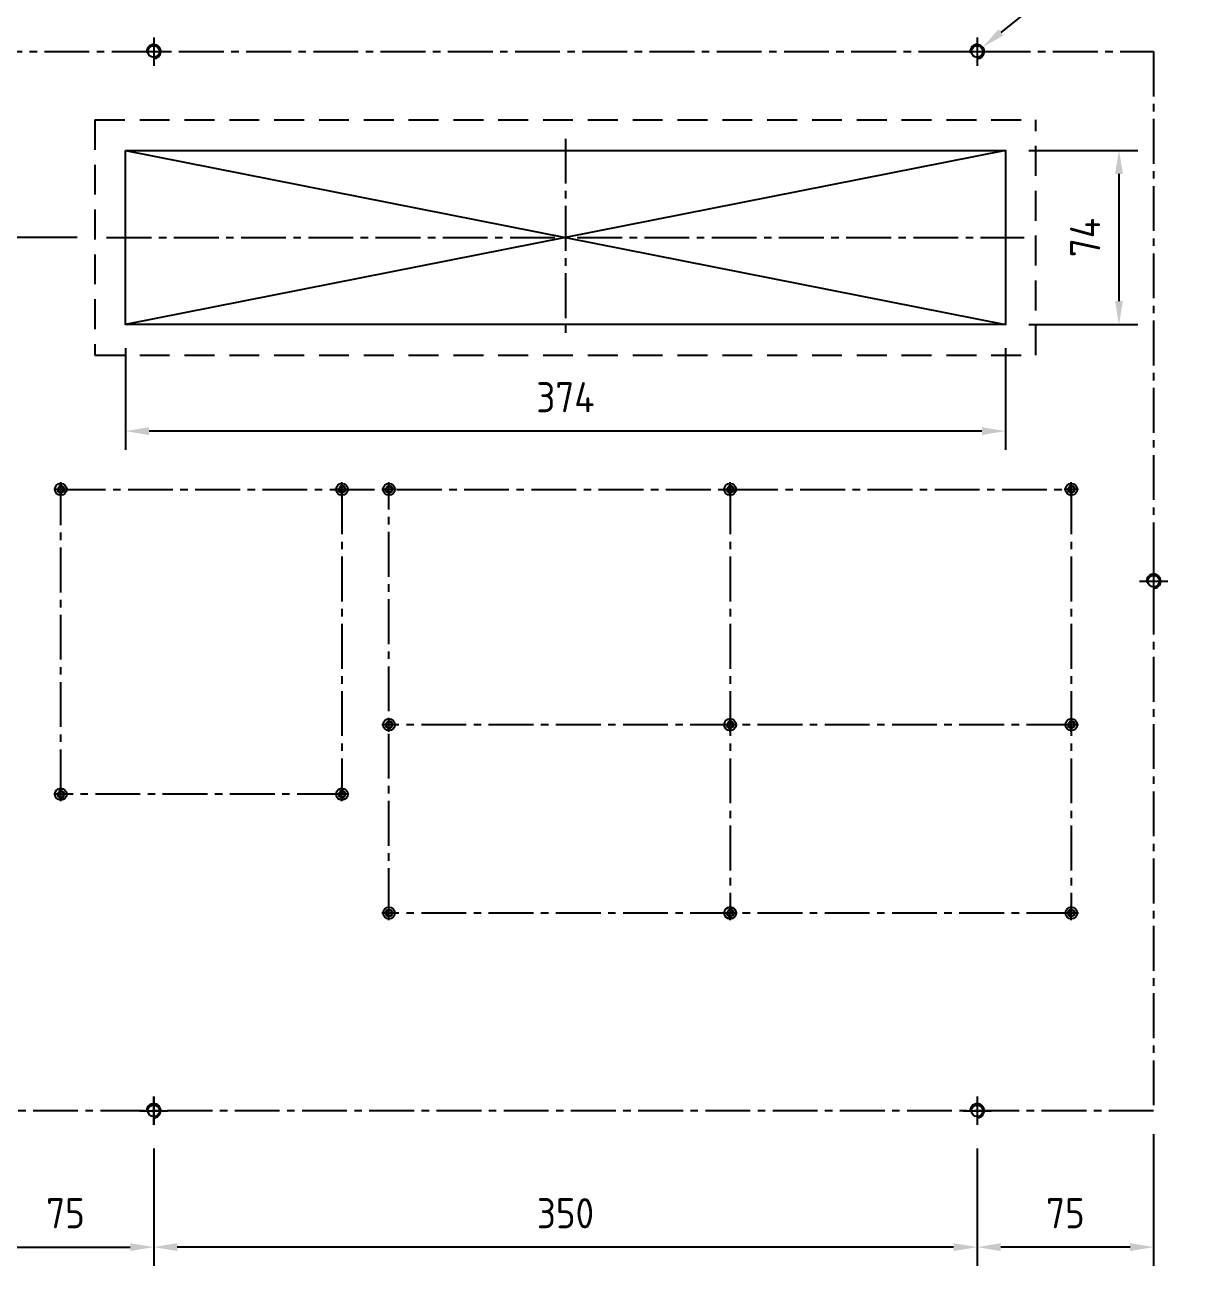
# Model space of a CAD drawing. Header units: millimetres. Extents: x 24815 to 36799, y -9299 to 5469.
# Drawn here: x 27701 to 28194, y 2250 to 2784 of the extents above; entities that cross this region are included whole.
import ezdxf

# ---------------------------------------------------------------- set-up
doc = ezdxf.new("R2010")
doc.units = ezdxf.units.MM
for name, pattern in [('CENTER', [50.8, 31.75, -6.35, 6.35, -6.35]), ('CENTER2', [28.575, 19.05, -3.175, 3.175, -3.175]), ('HIDDEN', [9.525, 6.35, -3.175]), ('HIDDENX2', [19.05, 12.7, -6.35])]:
    doc.linetypes.add(name, pattern=pattern)
doc.layers.add('CENTER', color=1, linetype='CENTER')
doc.styles.get("Standard").update_dxf_attribs({"font": 'ISOCP.SHX', "bigfont": 'WHGTXT.SHX'})
doc.dimstyles.new('PS-4', dxfattribs={"dimscale": 4, "dimtxt": 3.2, "dimasz": 2.5, "dimexe": 2, "dimexo": 2.5, "dimgap": 2, "dimtad": 1, "dimtoh": 1, "dimrnd": 0.05, "dimzin": 12, "dimdsep": 46, "dimtxsty": 'Standard', "dimcen": 0, "dimclrt": 2, "dimazin": 3, "dimtfac": 1, "dimtofl": 0, "dimtmove": 0, "dimatfit": 3, "dimfxl": 0, "dimtolj": 1, "dimtzin": 0, "dimarcsym": 0})
doc.dimstyles.new('PS-5', dxfattribs={"dimscale": 5, "dimtxt": 3.2, "dimasz": 2.5, "dimexe": 2, "dimexo": 2.5, "dimgap": 2, "dimtad": 1, "dimtoh": 1, "dimrnd": 0.05, "dimzin": 12, "dimdsep": 46, "dimtxsty": 'Standard', "dimcen": 0, "dimclrt": 2, "dimazin": 3, "dimtfac": 1, "dimtofl": 0, "dimtmove": 0, "dimatfit": 3, "dimfxl": 0, "dimtolj": 1, "dimtzin": 0, "dimarcsym": 0})

# ---------------------------------------------------------------- blocks, each defined once
blk = doc.blocks.new('*D405')
at = {"color": 0, "lineweight": -2}
for p, q in [((27744.1, 2646.31), (27744.1, 2603.06)), ((28118.1, 2646.31), (28118.1, 2603.06)), ((28108.1, 2611.06), (27754.1, 2611.06))]:
    blk.add_line(p, q, dxfattribs=at)
at = {"color": 0}
for points in [[(27754.1, 2612.73), (27754.1, 2609.39), (27744.1, 2611.06)], [(28108.1, 2612.73), (28108.1, 2609.39), (28118.1, 2611.06)]]:
    blk.add_solid(points, dxfattribs=at)
at = {"layer": 'Defpoints', "color": 0}
for p in [(27744.1, 2656.31), (28118.1, 2656.31), (27744.1, 2611.06)]:
    blk.add_point(p, dxfattribs=at)
at = {"color": 2, "insert": (27931.1, 2625.46), "char_height": 12.8, "attachment_point": 5}
blk.add_mtext('\\A1;374', dxfattribs=at)
blk = doc.blocks.new('*D406')
at = {"color": 0, "lineweight": -2}
for p, q in [((28128.1, 2730.31), (28174.38, 2730.31)), ((28166.38, 2666.31), (28166.38, 2720.31)), ((28128.1, 2656.31), (28174.38, 2656.31))]:
    blk.add_line(p, q, dxfattribs=at)
at = {"color": 0}
for points in [[(28164.71, 2720.31), (28168.05, 2720.31), (28166.38, 2730.31)], [(28164.71, 2666.31), (28168.05, 2666.31), (28166.38, 2656.31)]]:
    blk.add_solid(points, dxfattribs=at)
at = {"layer": 'Defpoints', "color": 0}
for p in [(28118.1, 2730.31), (28166.38, 2730.31), (28118.1, 2656.31)]:
    blk.add_point(p, dxfattribs=at)
at = {"color": 2, "insert": (28151.98, 2693.31), "char_height": 12.8, "attachment_point": 5, "rotation": 90}
blk.add_mtext('\\A1;74', dxfattribs=at)
blk = doc.blocks.new('ARQWA')
blk.add_circle((-6604.16, -8597.57), 2.46)
at = {"color": 3}
blk.add_arc((-6604.16, -8597.57), 3, 280, 190, dxfattribs=at)
at = {"layer": 'CENTER'}
for p, q in [((-6604.16, -8591.57), (-6604.16, -8603.57)), ((-6610.16, -8597.57), (-6598.16, -8597.57))]:
    blk.add_line(p, q, dxfattribs=at)
blk = doc.blocks.new('*D408')
at = {"color": 0, "lineweight": -2}
for p, q in [((27726.37, 2856.31), (27353.63, 2856.31)), ((27363.63, 2178.81), (27363.63, 2843.81)), ((27518.6, 2166.31), (27353.63, 2166.31))]:
    blk.add_line(p, q, dxfattribs=at)
at = {"color": 0}
for points in [[(27361.55, 2843.81), (27365.72, 2843.81), (27363.63, 2856.31)], [(27361.55, 2178.81), (27365.72, 2178.81), (27363.63, 2166.31)]]:
    blk.add_solid(points, dxfattribs=at)
at = {"layer": 'Defpoints', "color": 0}
for p in [(27363.63, 2856.31), (27738.87, 2856.31), (27531.1, 2166.31)]:
    blk.add_point(p, dxfattribs=at)
at = {"color": 2, "insert": (27345.63, 2511.31), "char_height": 16, "attachment_point": 5, "rotation": 90}
blk.add_mtext('\\A1;690', dxfattribs=at)
blk = doc.blocks.new('*D239')
at = {"color": 0, "lineweight": -2}
for p, q in [((27834.09, 2951.31), (27303.63, 2951.31)), ((27313.63, 2178.81), (27313.63, 2938.81)), ((27518.6, 2166.31), (27303.63, 2166.31))]:
    blk.add_line(p, q, dxfattribs=at)
at = {"color": 0}
for points in [[(27311.55, 2938.81), (27315.72, 2938.81), (27313.63, 2951.31)], [(27311.55, 2178.81), (27315.72, 2178.81), (27313.63, 2166.31)]]:
    blk.add_solid(points, dxfattribs=at)
at = {"layer": 'Defpoints', "color": 0}
for p in [(27313.63, 2951.31), (27846.59, 2951.31), (27531.1, 2166.31)]:
    blk.add_point(p, dxfattribs=at)
at = {"color": 2, "insert": (27295.63, 2558.81), "char_height": 16, "attachment_point": 5, "rotation": 90}
blk.add_mtext('\\A1;785', dxfattribs=at)
blk = doc.blocks.new('*D243')
at = {"color": 0, "lineweight": -2}
for p, q in [((27723.6, 2693.31), (27495.46, 2693.31)), ((27505.46, 2559.81), (27505.46, 2680.81)), ((27662.6, 2547.31), (27495.46, 2547.31))]:
    blk.add_line(p, q, dxfattribs=at)
at = {"color": 0}
for points in [[(27503.37, 2680.81), (27507.54, 2680.81), (27505.46, 2693.31)], [(27503.37, 2559.81), (27507.54, 2559.81), (27505.46, 2547.31)]]:
    blk.add_solid(points, dxfattribs=at)
at = {"layer": 'Defpoints', "color": 0}
for p in [(27505.46, 2693.31), (27736.1, 2693.31), (27675.1, 2547.31)]:
    blk.add_point(p, dxfattribs=at)
at = {"color": 2, "insert": (27487.46, 2620.31), "char_height": 16, "attachment_point": 5, "rotation": 90}
blk.add_mtext('\\A1;146', dxfattribs=at)
blk = doc.blocks.new('*D245')
at = {"color": 0, "lineweight": -2}
for p, q in [((27681.1, 2312.31), (27681.1, 2256.37)), ((27756.1, 2306.31), (27756.1, 2256.37)), ((27691.1, 2264.37), (27746.1, 2264.37))]:
    blk.add_line(p, q, dxfattribs=at)
at = {"color": 0}
for points in [[(27691.1, 2266.03), (27691.1, 2262.7), (27681.1, 2264.37)], [(27746.1, 2266.03), (27746.1, 2262.7), (27756.1, 2264.37)]]:
    blk.add_solid(points, dxfattribs=at)
at = {"layer": 'Defpoints', "color": 0}
for p in [(27681.1, 2322.31), (27756.1, 2316.31), (27756.1, 2264.37)]:
    blk.add_point(p, dxfattribs=at)
at = {"color": 2, "insert": (27718.6, 2278.77), "char_height": 12.8, "attachment_point": 5}
blk.add_mtext('\\A1;75', dxfattribs=at)
blk = doc.blocks.new('*D246')
at = {"color": 0, "lineweight": -2}
for p, q in [((27756.1, 2306.31), (27756.1, 2256.37)), ((28106.1, 2306.31), (28106.1, 2256.37)), ((28096.1, 2264.37), (27766.1, 2264.37))]:
    blk.add_line(p, q, dxfattribs=at)
at = {"color": 0}
for points in [[(27766.1, 2266.03), (27766.1, 2262.7), (27756.1, 2264.37)], [(28096.1, 2266.03), (28096.1, 2262.7), (28106.1, 2264.37)]]:
    blk.add_solid(points, dxfattribs=at)
at = {"layer": 'Defpoints', "color": 0}
for p in [(27756.1, 2316.31), (28106.1, 2316.31), (27756.1, 2264.37)]:
    blk.add_point(p, dxfattribs=at)
at = {"color": 2, "insert": (27931.1, 2278.77), "char_height": 12.8, "attachment_point": 5}
blk.add_mtext('\\A1;350', dxfattribs=at)
blk = doc.blocks.new('*D247')
at = {"color": 0, "lineweight": -2}
for p, q in [((28181.1, 2312.31), (28181.1, 2256.37)), ((28106.1, 2306.31), (28106.1, 2256.37)), ((28171.1, 2264.37), (28116.1, 2264.37))]:
    blk.add_line(p, q, dxfattribs=at)
at = {"color": 0}
for points in [[(28116.1, 2266.03), (28116.1, 2262.7), (28106.1, 2264.37)], [(28171.1, 2266.03), (28171.1, 2262.7), (28181.1, 2264.37)]]:
    blk.add_solid(points, dxfattribs=at)
at = {"layer": 'Defpoints', "color": 0}
for p in [(28181.1, 2322.31), (28106.1, 2316.31), (28106.1, 2264.37)]:
    blk.add_point(p, dxfattribs=at)
at = {"color": 2, "insert": (28143.6, 2278.77), "char_height": 12.8, "attachment_point": 5}
blk.add_mtext('\\A1;75', dxfattribs=at)
blk = doc.blocks.new('*D248')
at = {"color": 0, "lineweight": -2}
for p, q in [((28157.98, 2814.16), (28116.22, 2780.47)), ((28362.32, 2814.16), (28157.98, 2814.16))]:
    blk.add_line(p, q, dxfattribs=at)
at = {"color": 0}
blk.add_solid([(28115.17, 2781.77), (28117.26, 2779.17), (28108.43, 2774.19)], dxfattribs=at)
at = {"layer": 'Defpoints', "color": 0}
for p in [(28103.76, 2770.42), (28108.43, 2774.19)]:
    blk.add_point(p, dxfattribs=at)
at = {"color": 2, "insert": (28274.02, 2840.88), "char_height": 12.8, "attachment_point": 5}
blk.add_mtext('\\A1;6-M6x15L\\P({\\fGulim|b0|i0|c129|p50;스터드볼트 내부 용접)}', dxfattribs=at)
blk = doc.blocks.new('*D264')
at = {"color": 0, "lineweight": -2}
for p, q in [((27740.8, 2791.31), (27391.79, 2791.31)), ((27401.79, 2778.81), (27401.79, 2178.81)), ((27518.6, 2166.31), (27391.79, 2166.31))]:
    blk.add_line(p, q, dxfattribs=at)
at = {"color": 0}
for points in [[(27399.71, 2778.81), (27403.88, 2778.81), (27401.79, 2791.31)], [(27399.71, 2178.81), (27403.88, 2178.81), (27401.79, 2166.31)]]:
    blk.add_solid(points, dxfattribs=at)
at = {"layer": 'Defpoints', "color": 0}
for p in [(27753.3, 2791.31), (27401.79, 2166.31), (27531.1, 2166.31)]:
    blk.add_point(p, dxfattribs=at)
at = {"color": 2, "insert": (27383.79, 2478.81), "char_height": 16, "attachment_point": 5, "rotation": 90}
blk.add_mtext('\\A1;625', dxfattribs=at)

msp = doc.modelspace()

# ---------------------------------------------------------------- linework, layer by layer
at = {"color": 2, "linetype": 'HIDDENX2'}
for p, q in [((27731.099, 2743.308), (28131.099, 2743.308)), ((27731.099, 2743.308), (27731.099, 2643.308)), ((28131.099, 2643.308), (28131.099, 2743.308)), ((27731.099, 2643.308), (28131.099, 2643.308))]:
    msp.add_line(p, q, dxfattribs=at)
at = {"color": 1, "linetype": 'CENTER2'}
for p, q in [((27931.099, 2735.308), (27931.099, 2651.308)), ((27736.099, 2693.308), (28126.099, 2693.308)), ((27716.599, 2456.808), (27716.599, 2586.308)), ((27716.599, 2586.308), (28146.099, 2586.308)), ((27836.099, 2586.308), (27836.099, 2456.808)), ((27856.099, 2406.308), (27856.099, 2586.308)), ((28001.099, 2586.308), (28001.099, 2406.308)), ((28146.099, 2586.308), (28146.099, 2406.308)), ((28146.099, 2486.308), (27856.099, 2486.308)), ((27836.099, 2456.808), (27716.599, 2456.808)), ((28146.099, 2406.308), (27856.099, 2406.308))]:
    msp.add_line(p, q, dxfattribs=at)
for p, q in [((27744.099, 2730.308), (28118.099, 2656.308)), ((28118.099, 2730.308), (27744.099, 2656.308))]:
    msp.add_line(p, q)
at = {"color": 1, "linetype": 'CENTER'}
for p, q in [((27716.599, 2583.308), (27716.599, 2589.308)), ((27836.099, 2583.308), (27836.099, 2589.308)), ((27856.099, 2583.308), (27856.099, 2589.308)), ((28001.099, 2583.308), (28001.099, 2589.308)), ((28146.099, 2583.308), (28146.099, 2589.308)), ((27719.599, 2586.308), (27713.599, 2586.308)), ((27839.099, 2586.308), (27833.099, 2586.308)), ((27859.099, 2586.308), (27853.099, 2586.308)), ((28004.099, 2586.308), (27998.099, 2586.308)), ((28149.099, 2586.308), (28143.099, 2586.308)), ((27859.099, 2486.308), (27853.099, 2486.308)), ((27856.099, 2483.308), (27856.099, 2489.308)), ((28004.099, 2486.308), (27998.099, 2486.308)), ((28001.099, 2483.308), (28001.099, 2489.308)), ((28149.099, 2486.308), (28143.099, 2486.308)), ((28146.099, 2483.308), (28146.099, 2489.308)), ((27716.599, 2453.808), (27716.599, 2459.808)), ((27836.099, 2453.808), (27836.099, 2459.808)), ((27719.599, 2456.808), (27713.599, 2456.808)), ((27839.099, 2456.808), (27833.099, 2456.808)), ((27859.099, 2406.308), (27853.099, 2406.308)), ((27856.099, 2403.308), (27856.099, 2409.308)), ((28004.099, 2406.308), (27998.099, 2406.308)), ((28001.099, 2403.308), (28001.099, 2409.308)), ((28149.099, 2406.308), (28143.099, 2406.308)), ((28146.099, 2403.308), (28146.099, 2409.308))]:
    msp.add_line(p, q, dxfattribs=at)
at = {"color": 1, "linetype": 'CENTER2'}
msp.add_lwpolyline([(28181.099, 2322.308), (27681.099, 2322.308), (27681.099, 2772.308), (28181.099, 2772.308)], close=True, dxfattribs=at)
at = {"color": 3}
msp.add_lwpolyline([(27744.099, 2730.308), (28118.099, 2730.308), (28118.099, 2656.308), (27744.099, 2656.308)], close=True, dxfattribs=at)
for centre, radius in [((27716.599, 2586.308), 2.5), ((27836.099, 2586.308), 2.5), ((27856.099, 2586.308), 2.5), ((28001.099, 2586.308), 2.5), ((28146.099, 2586.308), 2.5), ((27856.099, 2486.308), 2.5), ((28001.099, 2486.308), 2.5), ((28146.099, 2486.308), 2.5), ((27716.599, 2456.808), 2.5), ((27836.099, 2456.808), 2.5), ((27856.099, 2406.308), 2.5), ((27856.099, 2406.308), 1.5), ((28001.099, 2406.308), 2.5), ((28146.099, 2406.308), 2.5), ((28146.099, 2406.308), 1.5)]:
    msp.add_circle(centre, radius)
for centre in [(27716.599, 2586.308), (27836.099, 2586.308), (27856.099, 2586.308), (28001.099, 2586.308), (28146.099, 2586.308), (27856.099, 2486.308), (28001.099, 2486.308), (28146.099, 2486.308), (27716.599, 2456.808), (27836.099, 2456.808), (27856.099, 2406.308), (28001.099, 2406.308), (28146.099, 2406.308)]:
    msp.add_circle(centre, 1.25, dxfattribs=at)
at = {"color": 0, "linetype": 'HIDDEN'}
msp.add_circle((28001.099, 2406.308), 2.5, dxfattribs=at)
for centre in [(27716.599, 2586.308), (27836.099, 2586.308), (27856.099, 2586.308), (28001.099, 2586.308), (28146.099, 2586.308), (27856.099, 2486.308), (28001.099, 2486.308), (28146.099, 2486.308), (27716.599, 2456.808), (27836.099, 2456.808), (28001.099, 2406.308)]:
    msp.add_arc(centre, 1.5, 197.2168, 123.69826)
at = {"layer": 'CENTER'}
msp.add_line((27756.099, 2316.308), (27756.099, 2328.308), dxfattribs=at)

# ---------------------------------------------------------------- block references
for p in [(34360.264, 11369.877), (34710.264, 11369.877), (34785.264, 11144.877), (34360.264, 10919.877), (34710.264, 10919.877)]:
    msp.add_blockref('ARQWA', p)

# ---------------------------------------------------------------- dimensions: what is measured, and where the dimension line sits
for base, p1, p2, angle, dimstyle, picture, middle in [((27313.634, 2951.308), (27531.099, 2166.308), (27846.59, 2951.308), 90, 'PS-5', '*D239', (27295.634, 2558.808)), ((27363.634, 2856.308), (27531.099, 2166.308), (27738.867, 2856.308), 90, 'PS-5', '*D408', (27345.634, 2511.308)), ((27401.794, 2166.308), (27753.297, 2791.308), (27531.099, 2166.308), 90, 'PS-5', '*D264', (27383.792, 2478.808)), ((28166.379, 2730.308), (28118.099, 2656.308), (28118.099, 2730.308), 90, 'PS-4', '*D406', (28151.979, 2693.308)), ((27505.456, 2693.308), (27675.099, 2547.308), (27736.099, 2693.308), 90, 'PS-5', '*D243', (27487.456, 2620.308)), ((28106.099, 2264.367), (28181.099, 2322.308), (28106.099, 2316.308), 180, 'PS-4', '*D247', (28143.599, 2278.767)), ((27756.099, 2264.367), (28106.099, 2316.308), (27756.099, 2316.308), 180, 'PS-4', '*D246', (27931.099, 2278.767))]:
    dim = msp.add_linear_dim(base=base, p1=p1, p2=p2, angle=angle, dimstyle=dimstyle)
    dim.commit()
    dim.dimension.update_dxf_attribs({"geometry": picture, "text_midpoint": middle})
dim = msp.add_diameter_dim_2p(p1=(28103.764, 2770.424), p2=(28108.434, 2774.191), text='6-M6x15L\\P({\\fGulim|b0|i0|c129|p50;스터드볼트 내부 용접)}', dimstyle='PS-4')
dim.commit()
dim.dimension.update_dxf_attribs({"geometry": '*D248', "text_midpoint": (28274.016, 2814.156), "dimtype": 163})
for base, p1, p2, picture, middle in [((27744.099, 2611.06), (28118.099, 2656.308), (27744.099, 2656.308), '*D405', (27931.099, 2625.46)), ((27756.099, 2264.367), (27681.099, 2322.308), (27756.099, 2316.308), '*D245', (27718.599, 2278.767))]:
    dim = msp.add_linear_dim(base=base, p1=p1, p2=p2, dimstyle='PS-4')
    dim.commit()
    dim.dimension.update_dxf_attribs({"geometry": picture, "text_midpoint": middle})

doc.saveas('drawing.dxf')
